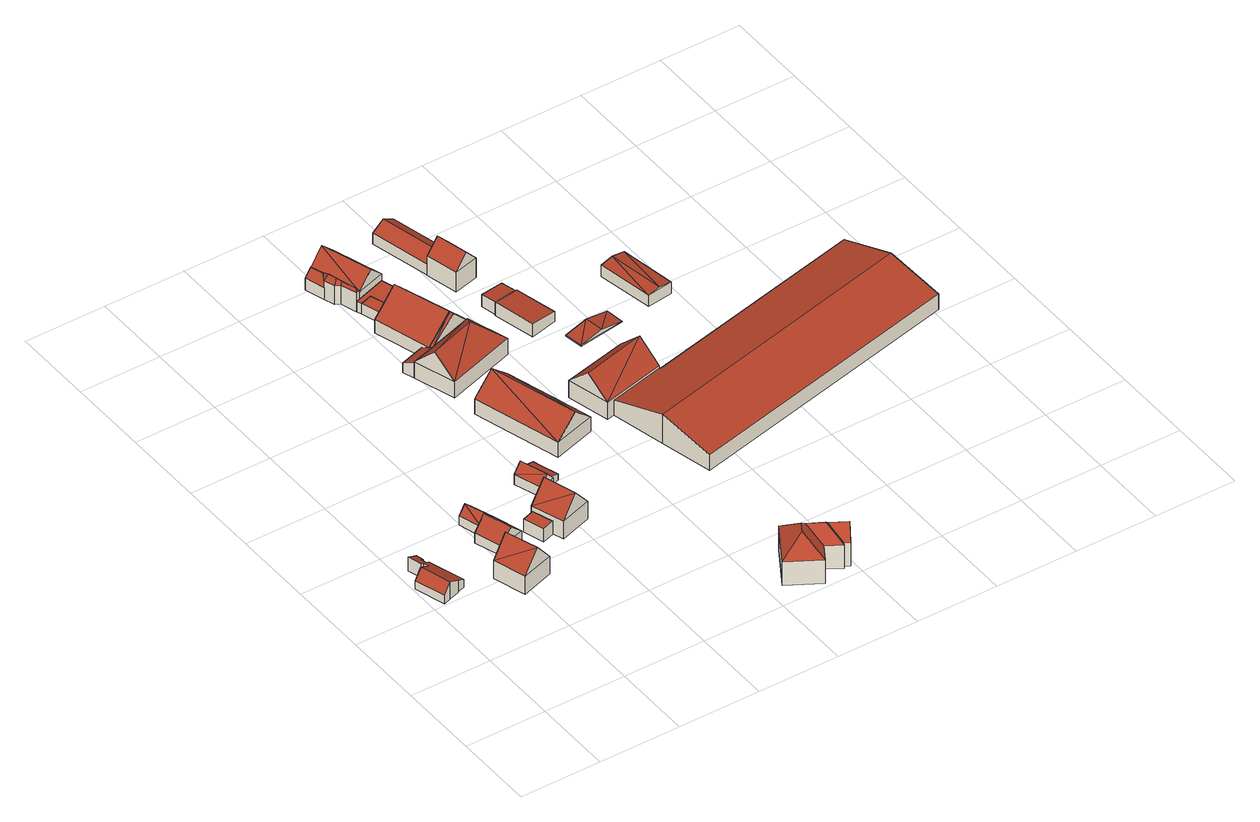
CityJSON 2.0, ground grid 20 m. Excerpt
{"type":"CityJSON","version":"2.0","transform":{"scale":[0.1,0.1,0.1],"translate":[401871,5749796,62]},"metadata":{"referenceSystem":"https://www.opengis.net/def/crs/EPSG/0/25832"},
"CityObjects":{
"building1":{"type":"Building","attributes":{"Gemeindeschluessel":"05515000","Geometrietyp2DReferenz":"3000","function":"31001_2460","roofType":"3100","measuredHeight":4.58},"geometry":[{"type":"Solid","lod":"2","boundaries":[[[[0,1,2,3]],[[4,5,1,0]],[[6,7,5,4]],[[8,9,7,6]],[[10,11,9,8]],[[12,13,11,10]],[[14,15,13,12]],[[16,17,15,14]],[[18,19,17,16]],[[20,21,19,18]],[[22,23,21,20]],[[24,25,23,22]],[[26,27,25,24]],[[28,29,27,26]],[[30,31,29,28]],[[3,2,31,30]],[[24,22,20,26]],[[18,16,14,12,10,8,6,4,0,3,30,28,26,20]],[[1,5,7,9,11,13,15,17,19,21,23,25,27,29,31,2]]]],"semantics":{"surfaces":[{"type":"WallSurface"},{"type":"RoofSurface"},{"type":"GroundSurface"}],"values":[[0,0,0,0,0,0,0,0,0,0,0,0,0,0,0,0,1,1,2]]}}]},
"building2":{"type":"Building","attributes":{"Gemeindeschluessel":"05515000","Geometrietyp2DReferenz":"3000","function":"31001_1000","roofType":"3100","measuredHeight":9.8},"address":[{"country":"Germany","locality":"Münster","thoroughfareNumber":"46","thoroughfareName":"Von-Renesse-Weg"}],"geometry":[{"type":"Solid","lod":"2","boundaries":[[[[32,33,34,35]],[[36,37,33,32]],[[38,39,37,36]],[[35,34,39,38]],[[32,40,36]],[[38,41,35]],[[41,40,32]],[[32,35,41]],[[38,36,40]],[[40,41,38]],[[33,37,39,34]]]],"semantics":{"surfaces":[{"type":"WallSurface"},{"type":"RoofSurface"},{"type":"GroundSurface"}],"values":[[0,0,0,0,0,0,1,1,1,1,2]]}}]},
"building3":{"type":"Building","attributes":{"Gemeindeschluessel":"05515000","Geometrietyp2DReferenz":"3000","function":"31001_2460","roofType":"5000","measuredHeight":5.82},"geometry":[{"type":"Solid","lod":"2","boundaries":[[[[42,43,44,45]],[[46,47,43,42]],[[48,49,47,46]],[[50,51,49,48]],[[45,44,51,50]],[[46,42,52,53]],[[52,45,50,48,53]],[[45,52,42]],[[46,53,48]],[[43,47,49,51,44]]]],"semantics":{"surfaces":[{"type":"WallSurface"},{"type":"RoofSurface"},{"type":"GroundSurface"}],"values":[[0,0,0,0,0,1,1,0,0,2]]}}]},
"building4":{"type":"Building","attributes":{"Gemeindeschluessel":"05515000","Geometrietyp2DReferenz":"3000","function":"31001_2000","roofType":"3100","measuredHeight":4.5},"geometry":[{"type":"Solid","lod":"2","boundaries":[[[[42,43,54,55]],[[56,44,43,42]],[[57,58,44,56]],[[55,54,58,57]],[[42,59,56]],[[57,60,55]],[[59,42,55]],[[55,60,59]],[[56,59,60]],[[60,57,56]],[[43,44,58,54]]]],"semantics":{"surfaces":[{"type":"WallSurface"},{"type":"RoofSurface"},{"type":"GroundSurface"}],"values":[[0,0,0,0,0,0,1,1,1,1,2]]}}]},
"building5":{"type":"Building","attributes":{"Gemeindeschluessel":"05515000","Geometrietyp2DReferenz":"3000","function":"31001_2460","roofType":"1000","measuredHeight":3.46},"geometry":[{"type":"Solid","lod":"2","boundaries":[[[[61,62,63,64]],[[65,66,62,61]],[[67,68,66,65]],[[64,63,68,67]],[[65,61,64,67]],[[62,66,68,63]]]],"semantics":{"surfaces":[{"type":"WallSurface"},{"type":"RoofSurface"},{"type":"GroundSurface"}],"values":[[0,0,0,0,1,2]]}}]},
"building6":{"type":"Building","attributes":{"Gemeindeschluessel":"05515000","Geometrietyp2DReferenz":"3000","function":"31001_1000","roofType":"3100","measuredHeight":9.7},"address":[{"country":"Germany","locality":"Münster","thoroughfareNumber":"44","thoroughfareName":"Von-Renesse-Weg"}],"geometry":[{"type":"Solid","lod":"2","boundaries":[[[[69,70,71,72]],[[73,74,70,69]],[[75,76,74,73]],[[72,71,76,75]],[[69,77,73]],[[75,78,72]],[[69,72,78]],[[78,77,69]],[[77,78,75]],[[75,73,77]],[[70,74,76,71]]]],"semantics":{"surfaces":[{"type":"WallSurface"},{"type":"RoofSurface"},{"type":"GroundSurface"}],"values":[[0,0,0,0,0,0,1,1,1,1,2]]}}]},
"building7":{"type":"Building","attributes":{"Gemeindeschluessel":"05515000","Geometrietyp2DReferenz":"3000","function":"31001_1310","roofType":"3100","measuredHeight":4.86},"geometry":[{"type":"Solid","lod":"2","boundaries":[[[[79,80,81,82]],[[83,84,80,79]],[[85,86,84,83]],[[82,81,86,85]],[[79,87,83]],[[85,88,82]],[[88,87,79]],[[79,82,88]],[[85,83,87]],[[87,88,85]],[[80,84,86,81]]]],"semantics":{"surfaces":[{"type":"WallSurface"},{"type":"RoofSurface"},{"type":"GroundSurface"}],"values":[[0,0,0,0,0,0,1,1,1,1,2]]}}]},
"building8":{"type":"Building","attributes":{"Gemeindeschluessel":"05515000","Geometrietyp2DReferenz":"3000","function":"51009_1610","roofType":"2100","measuredHeight":2.32},"geometry":[{"type":"Solid","lod":"2","boundaries":[[[[89,84,90,91]],[[92,93,84,89]],[[94,95,93,92]],[[96,97,95,94]],[[98,99,97,96]],[[91,90,99,98]],[[96,94,92,89,91,98]],[[84,93,95,97,99,90]]]],"semantics":{"surfaces":[{"type":"WallSurface"},{"type":"RoofSurface"},{"type":"GroundSurface"}],"values":[[0,0,0,0,0,0,1,2]]}}]},
"building9":{"type":"Building","attributes":{"Gemeindeschluessel":"05515000","Geometrietyp2DReferenz":"3000","function":"31001_2700","roofType":"2100","measuredHeight":4.2},"geometry":[{"type":"Solid","lod":"2","boundaries":[[[[100,101,102,103]],[[104,105,101,100]],[[106,107,105,104]],[[108,109,107,106]],[[103,102,109,108]],[[106,104,100,103,108]],[[101,105,107,109,102]]]],"semantics":{"surfaces":[{"type":"WallSurface"},{"type":"RoofSurface"},{"type":"GroundSurface"}],"values":[[0,0,0,0,0,1,2]]}}]},
"building10":{"type":"Building","attributes":{"Gemeindeschluessel":"05515000","Geometrietyp2DReferenz":"3000","function":"31001_2700","roofType":"5000","measuredHeight":8.69},"geometry":[{"type":"Solid","lod":"2","boundaries":[[[[110,111,112,113]],[[114,115,111,110]],[[116,117,115,114]],[[118,119,117,116]],[[113,112,119,118]],[[120,118,116]],[[120,116,114]],[[114,121,120]],[[113,120,121]],[[121,110,113]],[[118,120,113]],[[110,121,114]],[[111,115,117,119,112]]]],"semantics":{"surfaces":[{"type":"WallSurface"},{"type":"RoofSurface"},{"type":"GroundSurface"}],"values":[[0,0,0,0,0,1,1,1,1,1,0,0,2]]}}]},
"building11":{"type":"Building","attributes":{"Gemeindeschluessel":"05515000","Geometrietyp2DReferenz":"3000","function":"31001_1000","roofType":"5000","measuredHeight":10.57},"address":[{"country":"Germany","locality":"Münster","thoroughfareNumber":"60a","thoroughfareName":"Von-Renesse-Weg"}],"geometry":[{"type":"Solid","lod":"2","boundaries":[[[[122,123,124,125]],[[126,127,123,122]],[[128,129,127,126]],[[130,131,129,128]],[[132,133,131,130]],[[134,135,133,132]],[[136,137,135,134]],[[125,124,137,136]],[[138,139,140,141,136,134,142]],[[142,134,132,143]],[[132,130,143]],[[142,143,130,128,138]],[[138,128,126,139]],[[139,126,122,140]],[[140,122,125,141]],[[125,136,141]],[[123,127,129,131,133,135,137,124]]]],"semantics":{"surfaces":[{"type":"WallSurface"},{"type":"RoofSurface"},{"type":"GroundSurface"}],"values":[[0,0,0,0,0,0,0,0,1,1,1,1,1,1,1,0,2]]}}]},
"building12":{"type":"Building","attributes":{"Gemeindeschluessel":"05515000","Geometrietyp2DReferenz":"3000","function":"51009_1610","roofType":"2100","measuredHeight":4.95},"geometry":[{"type":"Solid","lod":"2","boundaries":[[[[144,145,146,147]],[[148,149,145,144]],[[150,151,149,148]],[[147,146,151,150]],[[148,144,147,150]],[[145,149,151,146]]]],"semantics":{"surfaces":[{"type":"WallSurface"},{"type":"RoofSurface"},{"type":"GroundSurface"}],"values":[[0,0,0,0,1,2]]}}]},
"building13":{"type":"Building","attributes":{"Gemeindeschluessel":"05515000","Geometrietyp2DReferenz":"3000","function":"31001_2700"},"children":["building13-1","building13-2"]},
"building13-1":{"type":"BuildingPart","attributes":{"roofType":"5000","measuredHeight":9.76},"parents":["building13"],"geometry":[{"type":"Solid","lod":"2","boundaries":[[[[152,153,154,155,156]],[[157,158,153,152]],[[159,160,158,157]],[[156,161,152]],[[157,162,159]],[[162,161,156]],[[156,163,164,159,162]],[[157,152,161]],[[161,162,157]],[[165,154,153,158,160]],[[160,159,164,166,165]],[[163,156,155]],[[154,165,166,155]],[[166,164,163,155]]]],"semantics":{"surfaces":[{"type":"WallSurface"},{"type":"RoofSurface"},{"type":"GroundSurface"},{"type":"ClosureSurface"}],"values":[[0,0,0,1,0,1,1,1,1,2,0,0,3,3]]}}]},
"building13-2":{"type":"BuildingPart","attributes":{"roofType":"3100","measuredHeight":8.65},"parents":["building13"],"geometry":[{"type":"Solid","lod":"2","boundaries":[[[[167,168,165,166]],[[169,170,168,167]],[[155,154,170,169]],[[167,171,169]],[[166,164,172,171]],[[171,167,166]],[[172,163,155,169]],[[169,171,172]],[[168,170,154,165]],[[154,155,166,165]],[[172,164,163]],[[163,164,166,155]]]],"semantics":{"surfaces":[{"type":"WallSurface"},{"type":"RoofSurface"},{"type":"GroundSurface"},{"type":"ClosureSurface"}],"values":[[0,0,0,0,1,1,1,1,2,3,0,3]]}}]},
"building14":{"type":"Building","attributes":{"Gemeindeschluessel":"05515000","Geometrietyp2DReferenz":"3000","function":"31001_1310","roofType":"1000","measuredHeight":2.88},"geometry":[{"type":"Solid","lod":"2","boundaries":[[[[173,174,175,176]],[[177,178,174,173]],[[179,180,178,177]],[[176,175,180,179]],[[177,173,176,179]],[[174,178,180,175]]]],"semantics":{"surfaces":[{"type":"WallSurface"},{"type":"RoofSurface"},{"type":"GroundSurface"}],"values":[[0,0,0,0,1,2]]}}]},
"building15":{"type":"Building","attributes":{"Gemeindeschluessel":"05515000","Geometrietyp2DReferenz":"3000","function":"31001_1000","roofType":"5000","measuredHeight":8.72},"address":[{"country":"Germany","locality":"Münster","thoroughfareNumber":"20","thoroughfareName":"Von-Renesse-Weg"}],"geometry":[{"type":"Solid","lod":"2","boundaries":[[[[181,182,183,184]],[[185,186,182,181]],[[187,188,186,185]],[[189,190,188,187]],[[191,192,190,189]],[[184,183,192,191]],[[189,187,193,194]],[[193,185,181,184,191,194]],[[185,193,187]],[[189,194,191]],[[182,186,188,190,192,183]]]],"semantics":{"surfaces":[{"type":"WallSurface"},{"type":"RoofSurface"},{"type":"GroundSurface"}],"values":[[0,0,0,0,0,0,1,1,0,0,2]]}}]},
"building16":{"type":"Building","attributes":{"Gemeindeschluessel":"05515000","Geometrietyp2DReferenz":"3000","function":"51009_1611","roofType":"1000","measuredHeight":2.88},"geometry":[{"type":"Solid","lod":"2","boundaries":[[[[195,196,197,198]],[[199,200,196,195]],[[179,180,200,199]],[[177,178,180,179]],[[173,174,178,177]],[[198,197,174,173]],[[177,179,199,195,198,173]],[[196,200,180,178,174,197]]]],"semantics":{"surfaces":[{"type":"WallSurface"},{"type":"RoofSurface"},{"type":"GroundSurface"}],"values":[[0,0,0,0,0,0,1,2]]}}]},
"building17":{"type":"Building","attributes":{"Gemeindeschluessel":"05515000","Geometrietyp2DReferenz":"3000","function":"31001_1000"},"address":[{"country":"Germany","locality":"Münster","thoroughfareNumber":"22","thoroughfareName":"Von-Renesse-Weg"}],"children":["building17-1","building17-2"]},
"building17-1":{"type":"BuildingPart","attributes":{"roofType":"3100","measuredHeight":8.27},"parents":["building17"],"geometry":[{"type":"Solid","lod":"2","boundaries":[[[[201,202,196,203]],[[204,151,146,205]],[[206,207,151,204]],[[203,196,207,206]],[[203,206,208]],[[209,208,206]],[[208,209,201]],[[209,204,205,201]],[[208,201,203]],[[206,204,209]],[[202,146,151,207,196]],[[202,201,205,146]]]],"semantics":{"surfaces":[{"type":"WallSurface"},{"type":"RoofSurface"},{"type":"GroundSurface"},{"type":"ClosureSurface"}],"values":[[0,0,0,0,1,1,1,1,0,0,2,3]]}}]},
"building17-2":{"type":"BuildingPart","attributes":{"roofType":"5000","measuredHeight":6.42},"parents":["building17"],"geometry":[{"type":"Solid","lod":"2","boundaries":[[[[210,197,202,201,211]],[[212,213,197,210]],[[214,215,213,212]],[[216,145,215,214]],[[147,205,146,145,216]],[[147,216,217]],[[217,216,214,218]],[[218,214,212,219]],[[219,212,210,220]],[[210,211,220]],[[218,219,220,211,147,217]],[[197,213,215,145,146,202]],[[205,147,211,201]],[[202,146,205,201]]]],"semantics":{"surfaces":[{"type":"WallSurface"},{"type":"RoofSurface"},{"type":"GroundSurface"},{"type":"ClosureSurface"}],"values":[[0,0,0,0,0,1,1,1,1,1,1,2,0,3]]}}]},
"building18":{"type":"Building","attributes":{"Gemeindeschluessel":"05515000","Geometrietyp2DReferenz":"3000","function":"31001_2700","roofType":"5000","measuredHeight":9.73},"geometry":[{"type":"Solid","lod":"2","boundaries":[[[[221,222,223,224]],[[225,226,222,221]],[[227,228,226,225]],[[224,223,228,227]],[[229,221,224,230]],[[227,225,229]],[[229,230,227]],[[221,229,225]],[[227,230,224]],[[222,226,228,223]]]],"semantics":{"surfaces":[{"type":"WallSurface"},{"type":"RoofSurface"},{"type":"GroundSurface"}],"values":[[0,0,0,0,1,1,1,0,0,2]]}}]},
"building19":{"type":"Building","attributes":{"Gemeindeschluessel":"05515000","Geometrietyp2DReferenz":"3000","function":"31001_2460","roofType":"2100","measuredHeight":3.49},"geometry":[{"type":"Solid","lod":"2","boundaries":[[[[231,232,233,234]],[[235,236,232,231]],[[237,238,236,235]],[[239,240,238,237]],[[234,233,240,239]],[[237,235,231,234,239]],[[232,236,238,240,233]]]],"semantics":{"surfaces":[{"type":"WallSurface"},{"type":"RoofSurface"},{"type":"GroundSurface"}],"values":[[0,0,0,0,0,1,2]]}}]},
"building20":{"type":"Building","attributes":{"Gemeindeschluessel":"05515000","Geometrietyp2DReferenz":"3000","function":"31001_1310","roofType":"2100","measuredHeight":3.39},"geometry":[{"type":"Solid","lod":"2","boundaries":[[[[241,242,243,244]],[[245,246,242,241]],[[231,247,246,245]],[[244,243,247,231]],[[245,241,244,231]],[[242,246,247,243]]]],"semantics":{"surfaces":[{"type":"WallSurface"},{"type":"RoofSurface"},{"type":"GroundSurface"}],"values":[[0,0,0,0,1,2]]}}]},
"building21":{"type":"Building","attributes":{"Gemeindeschluessel":"05515000","Geometrietyp2DReferenz":"3000","function":"31001_2700","roofType":"3100","measuredHeight":8.72},"geometry":[{"type":"Solid","lod":"2","boundaries":[[[[248,249,250,251]],[[252,253,249,248]],[[254,255,253,252]],[[251,250,255,254]],[[248,256,252]],[[254,257,251]],[[251,257,256,248]],[[252,256,257,254]],[[249,253,255,250]]]],"semantics":{"surfaces":[{"type":"WallSurface"},{"type":"RoofSurface"},{"type":"GroundSurface"}],"values":[[0,0,0,0,0,0,1,1,2]]}}]},
"building22":{"type":"Building","attributes":{"Gemeindeschluessel":"05515000","Geometrietyp2DReferenz":"3000","function":"31001_2700","roofType":"3100","measuredHeight":4.82},"geometry":[{"type":"Solid","lod":"2","boundaries":[[[[258,259,260,261]],[[262,263,259,258]],[[264,265,263,262]],[[261,260,265,264]],[[258,266,262]],[[264,267,261]],[[261,267,266,258]],[[262,266,267,264]],[[259,263,265,260]]]],"semantics":{"surfaces":[{"type":"WallSurface"},{"type":"RoofSurface"},{"type":"GroundSurface"}],"values":[[0,0,0,0,0,0,1,1,2]]}}]},
"building23":{"type":"Building","attributes":{"Gemeindeschluessel":"05515000","Geometrietyp2DReferenz":"3000","function":"51003_1201","roofType":"3100","measuredHeight":1.34},"geometry":[{"type":"Solid","lod":"2","boundaries":[[[[268,269,270,271]],[[272,273,269,268]],[[274,275,273,272]],[[271,270,275,274]],[[268,276,272]],[[274,277,271]],[[271,277,276]],[[276,268,271]],[[277,274,272]],[[272,276,277]],[[269,273,275,270]]]],"semantics":{"surfaces":[{"type":"WallSurface"},{"type":"RoofSurface"},{"type":"GroundSurface"}],"values":[[0,0,0,0,0,0,1,1,1,1,2]]}}]},
"building24":{"type":"Building","attributes":{"Gemeindeschluessel":"05515000","Geometrietyp2DReferenz":"3000","function":"31001_2700","roofType":"3100","measuredHeight":7.75},"address":[{"country":"Germany","locality":"Münster","thoroughfareNumber":"30","thoroughfareName":"Von-Renesse-Weg"}],"geometry":[{"type":"Solid","lod":"2","boundaries":[[[[278,279,280,281]],[[282,283,279,278]],[[284,285,283,282]],[[286,287,285,284]],[[288,289,287,286]],[[290,291,289,288]],[[292,226,291,290]],[[281,280,226,292]],[[286,284,282,288]],[[278,281,292,290,288,282]],[[279,283,285,287,289,291,226,280]]]],"semantics":{"surfaces":[{"type":"WallSurface"},{"type":"RoofSurface"},{"type":"GroundSurface"}],"values":[[0,0,0,0,0,0,0,0,1,1,2]]}}]},
"building25":{"type":"Building","attributes":{"Gemeindeschluessel":"05515000","Geometrietyp2DReferenz":"3000","function":"31001_3060","roofType":"3100","measuredHeight":3.6},"geometry":[{"type":"Solid","lod":"2","boundaries":[[[[293,294,295,296]],[[297,298,294,293]],[[299,300,298,297]],[[296,295,300,299]],[[293,301,297]],[[299,302,296]],[[301,293,296]],[[296,302,301]],[[297,301,302]],[[302,299,297]],[[294,298,300,295]]]],"semantics":{"surfaces":[{"type":"WallSurface"},{"type":"RoofSurface"},{"type":"GroundSurface"}],"values":[[0,0,0,0,0,0,1,1,1,1,2]]}}]}
},
"vertices":[
[27,536,42],[27,536,5],[37,503,5],[37,503,42],[54,545,27],[54,545,5],[59,527,27],[59,527,5],[52,525,31],[52,525,5],[56,511,31],[56,511,5],[64,514,27],[64,514,5],[91,426,27],[91,426,5],[71,420,38],[71,420,5],[72,419,38],[72,419,5],[47,411,51],[47,411,5],[28,405,27],[28,405,5],[5,479,27],[5,479,5],[24,485,51],[24,485,5],[48,492,38],[48,492,5],[44,505,38],[44,505,5],
[157,413,55],[157,413,7],[182,333,7],[182,333,55],[235,439,55],[235,439,7],[261,358,55],[261,358,7],[196,426,105],[222,346,105],
[254,551,32],[254,551,7],[214,538,7],[214,538,58],[276,482,32],[276,482,7],[213,463,33],[213,463,7],[191,530,33],[191,530,7],[221,540,65],[243,472,65],
[235,608,7],[235,608,32],[214,538,32],[197,596,32],[197,596,7],[234,544,52],[216,602,52],
[339,460,43],[339,460,8],[323,510,8],[323,510,43],[309,450,43],[309,450,8],[293,500,43],[293,500,8],
[426,459,56],[426,459,9],[401,538,9],[401,538,56],[348,434,56],[348,434,9],[322,513,56],[322,513,9],[387,446,106],[362,526,106],
[365,638,35],[365,638,9],[387,570,9],[387,570,35],[405,652,35],[405,652,9],[426,583,35],[426,583,9],[385,645,58],[407,577,58],
[405,652,33],[424,591,9],[424,591,33],[414,655,30],[414,655,9],[428,660,25],[428,660,9],[434,641,25],[434,641,9],[448,598,25],[448,598,9],
[441,1083,38],[441,1083,12],[380,1064,12],[380,1064,38],[446,1064,48],[446,1064,12],[449,1055,53],[449,1055,12],[390,1037,53],[390,1037,12],
[427,871,50],[427,871,10],[489,657,10],[489,657,50],[530,901,50],[530,901,10],[563,790,50],[563,790,10],[592,687,50],[592,687,10],[542,672,97],[480,886,97],
[776,32,70],[776,32,7],[788,25,7],[788,25,70],[772,26,70],[772,26,7],[736,48,70],[736,48,7],[712,8,70],[712,8,7],[636,54,70],[636,54,7],[696,154,70],[696,154,7],[821,80,70],[821,80,7],[723,96,104],[760,75,104],[764,76,101],[804,52,101],[711,93,112],[697,69,112],
[380,1349,46],[380,1349,15],[392,1373,15],[392,1373,65],[365,1397,47],[365,1397,15],[382,1402,65],[382,1402,15],
[593,990,54],[593,990,11],[561,1091,11],[561,1091,49],[561,1091,54],[422,936,54],[422,936,11],[390,1037,54],[390,1037,11],[522,1023,109],[406,986,109],[557,1089,54],[456,1057,54],[449,1055,11],[449,1055,49],
[446,1064,49],[446,1064,11],[558,1100,49],[558,1100,11],[514,1086,98],[517,1077,98],
[416,1266,43],[416,1266,15],[434,1211,15],[434,1211,43],[446,1275,43],[446,1275,15],[463,1221,43],[463,1221,15],
[434,1211,73],[434,1211,13],[405,1202,13],[405,1202,49],[463,1221,96],[463,1221,13],[514,1237,50],[514,1237,13],[558,1100,50],[558,1100,13],[446,1064,47],[446,1064,13],[468,1222,100],[511,1085,100],
[493,1304,43],[493,1304,15],[412,1278,15],[412,1278,43],[514,1237,43],[514,1237,15],
[422,1281,61],[422,1281,15],[493,1304,61],[382,1402,61],[392,1373,61],[454,1425,61],[454,1425,15],[457,1292,98],[418,1414,98],
[412,1278,65],[422,1281,65],[399,1317,65],[399,1317,15],[388,1323,65],[388,1323,15],[380,1349,65],[390,1348,79],[396,1329,79],[404,1321,72],[415,1284,72],
[773,839,57],[773,839,11],[617,803,11],[617,803,57],[798,735,57],[798,735,11],[642,698,57],[642,698,11],[785,787,108],[629,750,108],
[643,1107,48],[643,1107,13],[667,1005,13],[667,1005,48],[704,1122,40],[704,1122,13],[708,1123,40],[708,1123,13],[732,1020,40],[732,1020,13],
[694,1158,41],[694,1158,15],[634,1144,15],[634,1144,48],[704,1122,41],[704,1122,15],[643,1107,15],
[679,1229,67],[679,1229,15],[661,1306,15],[661,1306,67],[618,1214,67],[618,1214,15],[599,1292,67],[599,1292,15],[649,1221,102],[630,1299,102],
[564,1439,45],[564,1439,16],[599,1292,16],[599,1292,45],[626,1453,45],[626,1453,16],[661,1306,45],[661,1306,16],[595,1446,64],[630,1299,64],
[725,970,14],[725,970,12],[732,924,12],[732,924,14],[841,986,14],[841,986,12],[847,940,14],[847,940,12],[783,978,25],[790,932,25],
[1349,858,53],[1349,858,11],[799,731,11],[799,731,53],[1379,730,89],[1379,730,11],[1409,601,53],[1409,601,11],[722,442,53],[722,442,11],[692,570,89],[692,570,11],[661,703,52],[661,703,11],[798,735,52],
[980,954,47],[980,954,17],[957,1092,17],[957,1092,47],[917,945,47],[917,945,17],[892,1082,47],[892,1082,17],[948,949,53],[924,1087,53]
]}
